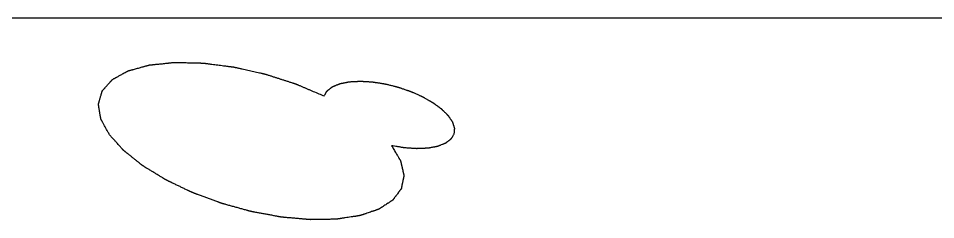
# Model space of a CAD drawing. Header units: millimetres. Extents: x -1 to 407, y -1 to 283.
# Drawn here: x 181.11 to 191.29, y 196.89 to 199.12 of the extents above; entities that cross this region are included whole.
import ezdxf

# ---------------------------------------------------------------- set-up
doc = ezdxf.new("R2010")
doc.units = ezdxf.units.MM
doc.header["$LTSCALE"] = 23.1
doc.layers.add('001-PCB', color=7, linetype='CONTINUOUS')

msp = doc.modelspace()

# ---------------------------------------------------------------- linework, layer by layer
at = {"layer": '001-PCB', "color": 7, "linetype": 'Continuous'}
msp.add_line((211.529, 199.121), (174.723, 199.121), dxfattribs=at)
at = {"layer": '001-PCB', "color": 4, "linetype": 'Continuous'}
for points, knots in [([(182.126, 197.828), (182.12, 197.839), (182.108, 197.86), (182.093, 197.888), (182.081, 197.909), (182.072, 197.926), (182.063, 197.942), (182.056, 197.956), (182.05, 197.966), (182.045, 197.975), (182.042, 197.981), (182.039, 197.987), (182.036, 197.991), (182.035, 197.994), (182.033, 197.997), (182.032, 197.999), (182.031, 198), (182.031, 198.001), (182.031, 198.001), (182.03, 198.002), (182.03, 198.002), (182.03, 198.003), (182.03, 198.003), (182.03, 198.004), (182.03, 198.005), (182.03, 198.007), (182.029, 198.009), (182.029, 198.011), (182.028, 198.016), (182.027, 198.023), (182.026, 198.03), (182.024, 198.038), (182.023, 198.046), (182.021, 198.056), (182.019, 198.069), (182.017, 198.085), (182.014, 198.101), (182.012, 198.114), (182.01, 198.124), (182.009, 198.132), (182.008, 198.14), (182.006, 198.148), (182.005, 198.154), (182.005, 198.159), (182.004, 198.161), (182.004, 198.163), (182.004, 198.165), (182.003, 198.166), (182.003, 198.167), (182.003, 198.168), (182.003, 198.168), (182.003, 198.168), (182.003, 198.169), (182.003, 198.169), (182.003, 198.17), (182.004, 198.171), (182.004, 198.172), (182.005, 198.175), (182.006, 198.178), (182.007, 198.181), (182.008, 198.186), (182.01, 198.191), (182.012, 198.198), (182.014, 198.208), (182.018, 198.219), (182.022, 198.233), (182.026, 198.247), (182.03, 198.26), (182.033, 198.272), (182.036, 198.281), (182.038, 198.288), (182.039, 198.294), (182.041, 198.298), (182.042, 198.302), (182.043, 198.305), (182.044, 198.308), (182.044, 198.31), (182.045, 198.312), (182.045, 198.313), (182.045, 198.314), (182.045, 198.315), (182.046, 198.315), (182.046, 198.315), (182.046, 198.316), (182.046, 198.316), (182.046, 198.316), (182.046, 198.316), (182.047, 198.317), (182.048, 198.318), (182.049, 198.319), (182.05, 198.32), (182.051, 198.322), (182.054, 198.324), (182.056, 198.327), (182.059, 198.33), (182.062, 198.334), (182.067, 198.339), (182.072, 198.345), (182.079, 198.353), (182.088, 198.363), (182.099, 198.375), (182.109, 198.387), (182.12, 198.398), (182.128, 198.408), (182.135, 198.416), (182.141, 198.422), (182.145, 198.427), (182.149, 198.431), (182.151, 198.434), (182.154, 198.436), (182.155, 198.438), (182.156, 198.44), (182.157, 198.441), (182.158, 198.441), (182.158, 198.442), (182.158, 198.442), (182.159, 198.442), (182.159, 198.442), (182.16, 198.443), (182.161, 198.443), (182.162, 198.444), (182.164, 198.445), (182.166, 198.446), (182.169, 198.447), (182.173, 198.45), (182.18, 198.454), (182.188, 198.458), (182.196, 198.463), (182.205, 198.467), (182.216, 198.473), (182.229, 198.481), (182.245, 198.49), (182.262, 198.499), (182.275, 198.506), (182.286, 198.512), (182.294, 198.517), (182.303, 198.521), (182.311, 198.526), (182.318, 198.529), (182.322, 198.532), (182.325, 198.534), (182.327, 198.535), (182.329, 198.536), (182.33, 198.536), (182.331, 198.537), (182.332, 198.537), (182.332, 198.537), (182.332, 198.538), (182.333, 198.538), (182.334, 198.538), (182.335, 198.538), (182.337, 198.539), (182.339, 198.54), (182.343, 198.541), (182.347, 198.542), (182.353, 198.543), (182.36, 198.545), (182.369, 198.548), (182.38, 198.551), (182.395, 198.555), (182.413, 198.56), (182.435, 198.566), (182.457, 198.572), (182.479, 198.578), (182.497, 198.583), (182.512, 198.587), (182.523, 198.59), (182.532, 198.593), (182.539, 198.595), (182.545, 198.597), (182.55, 198.598), (182.555, 198.599), (182.559, 198.6), (182.561, 198.601), (182.563, 198.602), (182.564, 198.602), (182.565, 198.602), (182.566, 198.602), (182.567, 198.603), (182.567, 198.603), (182.567, 198.603), (182.568, 198.603), (182.569, 198.603), (182.57, 198.603), (182.572, 198.603), (182.574, 198.603), (182.577, 198.604), (182.581, 198.604), (182.587, 198.605), (182.593, 198.605), (182.6, 198.606), (182.609, 198.607), (182.62, 198.608), (182.633, 198.61), (182.651, 198.611), (182.673, 198.614), (182.699, 198.616), (182.726, 198.619), (182.752, 198.622), (182.774, 198.624), (182.792, 198.626), (182.805, 198.627), (182.816, 198.629), (182.825, 198.629), (182.831, 198.63), (182.837, 198.631), (182.841, 198.631), (182.844, 198.631), (182.846, 198.632), (182.848, 198.632), (182.849, 198.632), (182.85, 198.632), (182.85, 198.632), (182.852, 198.632), (182.855, 198.632), (182.859, 198.632), (182.862, 198.632), (182.867, 198.632), (182.876, 198.631), (182.888, 198.631), (182.903, 198.631), (182.917, 198.63), (182.932, 198.63), (182.951, 198.63), (182.976, 198.629), (183.005, 198.628), (183.034, 198.628), (183.059, 198.627), (183.078, 198.627), (183.093, 198.626), (183.108, 198.626), (183.122, 198.626), (183.134, 198.625), (183.143, 198.625), (183.148, 198.625), (183.151, 198.625), (183.155, 198.625), (183.158, 198.625), (183.16, 198.625), (183.161, 198.625), (183.162, 198.625), (183.163, 198.625), (183.165, 198.624), (183.167, 198.624), (183.171, 198.624), (183.176, 198.623), (183.182, 198.622), (183.19, 198.621), (183.201, 198.62), (183.214, 198.618), (183.23, 198.616), (183.252, 198.613), (183.278, 198.61), (183.31, 198.606), (183.342, 198.602), (183.374, 198.597), (183.4, 198.594), (183.422, 198.591), (183.438, 198.589), (183.453, 198.587), (183.467, 198.586), (183.477, 198.584), (183.484, 198.583), (183.489, 198.583), (183.493, 198.582), (183.497, 198.582), (183.499, 198.581), (183.5, 198.581), (183.501, 198.581), (183.502, 198.581), (183.504, 198.581), (183.506, 198.58), (183.509, 198.579), (183.513, 198.578), (183.519, 198.577), (183.525, 198.576), (183.536, 198.573), (183.549, 198.57), (183.565, 198.567), (183.582, 198.563), (183.603, 198.558), (183.63, 198.552), (183.662, 198.545), (183.694, 198.538), (183.726, 198.531), (183.758, 198.524), (183.785, 198.518), (183.804, 198.513), (183.814, 198.511), (183.822, 198.509), (183.83, 198.507), (183.836, 198.506), (183.84, 198.505), (183.842, 198.505), (183.843, 198.504), (183.845, 198.504), (183.847, 198.503), (183.85, 198.502), (183.856, 198.5), (183.862, 198.498), (183.873, 198.495), (183.886, 198.491), (183.903, 198.486), (183.924, 198.479), (183.951, 198.47), (183.983, 198.46), (184.015, 198.45), (184.047, 198.439), (184.079, 198.429), (184.106, 198.421), (184.127, 198.414), (184.143, 198.409), (184.156, 198.404), (184.167, 198.401), (184.174, 198.399), (184.179, 198.397), (184.182, 198.396), (184.185, 198.395), (184.186, 198.395), (184.187, 198.394), (184.189, 198.394), (184.191, 198.393), (184.195, 198.391), (184.2, 198.389), (184.206, 198.386), (184.213, 198.383), (184.223, 198.379), (184.241, 198.372), (184.266, 198.361), (184.296, 198.348), (184.326, 198.335), (184.356, 198.323), (184.396, 198.306), (184.447, 198.284), (184.487, 198.267), (184.507, 198.259)], [0, 0, 0, 0, 0.015625, 0.03125, 0.039062, 0.046875, 0.054688, 0.0625, 0.066406, 0.070312, 0.074219, 0.076172, 0.078125, 0.080078, 0.081055, 0.082031, 0.08252, 0.083008, 0.083252, 0.083374, 0.083496, 0.08374, 0.083984, 0.084473, 0.084961, 0.085938, 0.086914, 0.087891, 0.089844, 0.09375, 0.097656, 0.101562, 0.105469, 0.109375, 0.117188, 0.125, 0.132812, 0.140625, 0.144531, 0.148438, 0.152344, 0.15625, 0.160156, 0.162109, 0.163086, 0.164062, 0.165039, 0.165527, 0.166016, 0.16626, 0.166504, 0.166626, 0.166748, 0.166992, 0.16748, 0.167969, 0.168945, 0.169922, 0.171875, 0.173828, 0.175781, 0.179688, 0.183594, 0.1875, 0.195312, 0.203125, 0.210938, 0.21875, 0.226562, 0.230469, 0.234375, 0.238281, 0.240234, 0.242188, 0.244141, 0.246094, 0.24707, 0.248047, 0.248535, 0.249023, 0.249512, 0.249756, 0.249878, 0.25, 0.250122, 0.250244, 0.250488, 0.250977, 0.251465, 0.251953, 0.25293, 0.253906, 0.255859, 0.257812, 0.259766, 0.261719, 0.265625, 0.269531, 0.273438, 0.28125, 0.289062, 0.296875, 0.304688, 0.3125, 0.316406, 0.320312, 0.324219, 0.326172, 0.328125, 0.330078, 0.331055, 0.332031, 0.33252, 0.333008, 0.333252, 0.333374, 0.333496, 0.33374, 0.333984, 0.334473, 0.334961, 0.335938, 0.336914, 0.337891, 0.339844, 0.34375, 0.347656, 0.351562, 0.355469, 0.359375, 0.367188, 0.375, 0.382812, 0.390625, 0.394531, 0.398438, 0.402344, 0.40625, 0.410156, 0.412109, 0.413086, 0.414062, 0.415039, 0.415527, 0.416016, 0.41626, 0.416504, 0.416626, 0.416748, 0.416992, 0.41748, 0.417969, 0.418945, 0.419922, 0.421875, 0.423828, 0.425781, 0.429688, 0.433594, 0.4375, 0.445312, 0.453125, 0.460938, 0.46875, 0.476562, 0.480469, 0.484375, 0.488281, 0.490234, 0.492188, 0.494141, 0.496094, 0.49707, 0.498047, 0.498535, 0.499023, 0.499512, 0.499756, 0.499878, 0.5, 0.500122, 0.500244, 0.500488, 0.500977, 0.501465, 0.501953, 0.50293, 0.503906, 0.505859, 0.507812, 0.509766, 0.511719, 0.515625, 0.519531, 0.523438, 0.53125, 0.539062, 0.546875, 0.554688, 0.5625, 0.566406, 0.570312, 0.574219, 0.576172, 0.578125, 0.580078, 0.581055, 0.582031, 0.58252, 0.583008, 0.583252, 0.583496, 0.58374, 0.583984, 0.584961, 0.585938, 0.586914, 0.587891, 0.589844, 0.59375, 0.597656, 0.601562, 0.605469, 0.609375, 0.617188, 0.625, 0.632812, 0.640625, 0.644531, 0.648438, 0.652344, 0.65625, 0.660156, 0.662109, 0.663086, 0.664062, 0.665039, 0.666016, 0.66626, 0.666504, 0.666748, 0.666992, 0.66748, 0.667969, 0.668945, 0.669922, 0.671875, 0.673828, 0.675781, 0.679688, 0.683594, 0.6875, 0.695312, 0.703125, 0.710938, 0.71875, 0.726562, 0.730469, 0.734375, 0.738281, 0.742188, 0.744141, 0.746094, 0.74707, 0.748047, 0.749023, 0.749512, 0.749756, 0.75, 0.750244, 0.750488, 0.750977, 0.751953, 0.75293, 0.753906, 0.755859, 0.757812, 0.761719, 0.765625, 0.769531, 0.773438, 0.78125, 0.789062, 0.796875, 0.804688, 0.8125, 0.820312, 0.824219, 0.826172, 0.828125, 0.830078, 0.832031, 0.83252, 0.833008, 0.833252, 0.833496, 0.833984, 0.834961, 0.835938, 0.837891, 0.839844, 0.84375, 0.847656, 0.851562, 0.859375, 0.867188, 0.875, 0.882812, 0.890625, 0.898438, 0.902344, 0.90625, 0.910156, 0.912109, 0.914062, 0.915039, 0.916016, 0.916504, 0.916748, 0.916992, 0.91748, 0.917969, 0.918945, 0.919922, 0.921875, 0.923828, 0.925781, 0.929688, 0.9375, 0.945312, 0.953125, 0.960938, 0.96875, 0.984375, 1, 1, 1, 1]), ([(184.507, 198.259), (184.509, 198.264), (184.513, 198.271), (184.519, 198.28), (184.523, 198.287), (184.526, 198.293), (184.529, 198.298), (184.531, 198.301), (184.533, 198.305), (184.535, 198.308), (184.536, 198.31), (184.537, 198.311), (184.538, 198.313), (184.538, 198.313), (184.539, 198.314), (184.539, 198.315), (184.539, 198.315), (184.539, 198.315), (184.539, 198.315), (184.54, 198.316), (184.54, 198.316), (184.541, 198.317), (184.542, 198.317), (184.543, 198.318), (184.545, 198.32), (184.547, 198.321), (184.55, 198.324), (184.554, 198.327), (184.557, 198.33), (184.562, 198.333), (184.568, 198.338), (184.575, 198.343), (184.579, 198.347), (184.583, 198.35), (184.587, 198.353), (184.59, 198.355), (184.592, 198.357), (184.594, 198.358), (184.595, 198.359), (184.596, 198.36), (184.597, 198.36), (184.597, 198.361), (184.598, 198.361), (184.598, 198.361), (184.598, 198.361), (184.598, 198.362), (184.599, 198.362), (184.6, 198.362), (184.602, 198.363), (184.603, 198.364), (184.606, 198.365), (184.609, 198.366), (184.614, 198.368), (184.619, 198.37), (184.624, 198.372), (184.631, 198.375), (184.64, 198.379), (184.649, 198.382), (184.656, 198.385), (184.661, 198.387), (184.666, 198.389), (184.671, 198.391), (184.674, 198.393), (184.676, 198.394), (184.678, 198.394), (184.679, 198.395), (184.68, 198.395), (184.681, 198.396), (184.682, 198.396), (184.682, 198.396), (184.682, 198.396), (184.683, 198.396), (184.684, 198.396), (184.685, 198.397), (184.687, 198.397), (184.689, 198.397), (184.692, 198.398), (184.696, 198.399), (184.701, 198.4), (184.708, 198.401), (184.714, 198.402), (184.723, 198.404), (184.734, 198.406), (184.745, 198.408), (184.753, 198.41), (184.76, 198.411), (184.766, 198.413), (184.772, 198.414), (184.776, 198.415), (184.779, 198.415), (184.781, 198.416), (184.782, 198.416), (184.784, 198.416), (184.785, 198.416), (184.785, 198.417), (184.786, 198.417), (184.786, 198.417), (184.787, 198.417), (184.788, 198.417), (184.789, 198.417), (184.791, 198.417), (184.794, 198.417), (184.797, 198.417), (184.802, 198.418), (184.809, 198.418), (184.816, 198.418), (184.824, 198.419), (184.834, 198.419), (184.847, 198.42), (184.862, 198.421), (184.875, 198.421), (184.885, 198.422), (184.892, 198.422), (184.897, 198.423), (184.901, 198.423), (184.904, 198.423), (184.906, 198.423), (184.907, 198.423), (184.908, 198.423), (184.909, 198.423), (184.911, 198.423), (184.913, 198.423), (184.917, 198.423), (184.921, 198.423), (184.926, 198.422), (184.933, 198.422), (184.944, 198.421), (184.958, 198.42), (184.975, 198.419), (184.991, 198.418), (185.005, 198.418), (185.016, 198.417), (185.023, 198.416), (185.029, 198.416), (185.033, 198.416), (185.036, 198.416), (185.039, 198.416), (185.04, 198.415), (185.041, 198.415), (185.042, 198.415), (185.044, 198.415), (185.046, 198.415), (185.05, 198.414), (185.054, 198.413), (185.06, 198.412), (185.067, 198.411), (185.079, 198.409), (185.094, 198.407), (185.111, 198.404), (185.129, 198.402), (185.143, 198.399), (185.155, 198.398), (185.162, 198.396), (185.168, 198.396), (185.172, 198.395), (185.176, 198.394), (185.179, 198.394), (185.18, 198.394), (185.181, 198.394), (185.182, 198.393), (185.184, 198.393), (185.186, 198.392), (185.19, 198.391), (185.195, 198.39), (185.201, 198.389), (185.208, 198.387), (185.22, 198.384), (185.235, 198.38), (185.253, 198.376), (185.271, 198.371), (185.286, 198.367), (185.298, 198.364), (185.306, 198.363), (185.312, 198.361), (185.316, 198.36), (185.32, 198.359), (185.323, 198.358), (185.324, 198.358), (185.325, 198.358), (185.326, 198.357), (185.328, 198.357), (185.33, 198.356), (185.334, 198.355), (185.338, 198.353), (185.344, 198.351), (185.351, 198.349), (185.363, 198.345), (185.377, 198.34), (185.394, 198.334), (185.411, 198.328), (185.426, 198.323), (185.437, 198.32), (185.444, 198.317), (185.45, 198.315), (185.455, 198.314), (185.458, 198.312), (185.461, 198.312), (185.462, 198.311), (185.463, 198.311), (185.464, 198.31), (185.466, 198.31), (185.468, 198.309), (185.471, 198.307), (185.475, 198.305), (185.481, 198.303), (185.488, 198.3), (185.499, 198.295), (185.512, 198.289), (185.529, 198.282), (185.545, 198.274), (185.559, 198.268), (185.57, 198.264), (185.576, 198.261), (185.582, 198.258), (185.586, 198.256), (185.589, 198.255), (185.592, 198.254), (185.593, 198.253), (185.594, 198.253), (185.595, 198.252), (185.596, 198.251), (185.598, 198.25), (185.601, 198.249), (185.605, 198.247), (185.61, 198.244), (185.616, 198.24), (185.625, 198.235), (185.637, 198.228), (185.651, 198.22), (185.663, 198.213), (185.673, 198.208), (185.68, 198.204), (185.687, 198.2), (185.693, 198.196), (185.698, 198.194), (185.701, 198.192), (185.703, 198.191), (185.705, 198.19), (185.707, 198.189), (185.708, 198.188), (185.709, 198.188), (185.71, 198.187), (185.711, 198.186), (185.712, 198.185), (185.713, 198.184), (185.715, 198.183), (185.718, 198.181), (185.722, 198.178), (185.727, 198.175), (185.733, 198.17), (185.739, 198.166), (185.747, 198.16), (185.757, 198.153), (185.767, 198.145), (185.775, 198.139), (185.781, 198.135), (185.787, 198.131), (185.792, 198.127), (185.796, 198.124), (185.799, 198.122), (185.801, 198.121), (185.802, 198.12), (185.803, 198.119), (185.804, 198.118), (185.805, 198.118), (185.805, 198.117), (185.805, 198.117), (185.806, 198.117), (185.806, 198.116), (185.807, 198.115), (185.809, 198.114), (185.81, 198.112), (185.812, 198.11), (185.815, 198.107), (185.819, 198.103), (185.824, 198.099), (185.829, 198.094), (185.835, 198.088), (185.843, 198.08), (185.851, 198.073), (185.857, 198.066), (185.862, 198.062), (185.866, 198.057), (185.87, 198.053), (185.873, 198.05), (185.875, 198.048), (185.877, 198.047), (185.878, 198.046), (185.879, 198.045), (185.88, 198.044), (185.88, 198.043), (185.88, 198.043), (185.881, 198.043), (185.881, 198.043), (185.881, 198.042), (185.882, 198.041), (185.883, 198.04), (185.884, 198.038), (185.885, 198.036), (185.887, 198.033), (185.89, 198.03), (185.893, 198.025), (185.896, 198.02), (185.9, 198.014), (185.905, 198.007), (185.91, 197.999), (185.914, 197.993), (185.917, 197.989), (185.92, 197.984), (185.923, 197.98), (185.925, 197.977), (185.926, 197.975), (185.927, 197.974), (185.928, 197.973), (185.928, 197.972), (185.929, 197.971), (185.929, 197.971), (185.929, 197.97), (185.929, 197.97), (185.93, 197.97), (185.93, 197.969), (185.93, 197.968), (185.93, 197.967), (185.931, 197.966), (185.931, 197.964), (185.932, 197.961), (185.933, 197.957), (185.935, 197.953), (185.936, 197.948), (185.938, 197.942), (185.94, 197.935), (185.943, 197.928), (185.945, 197.922), (185.946, 197.917), (185.947, 197.913), (185.949, 197.909), (185.949, 197.906), (185.95, 197.904), (185.951, 197.903), (185.951, 197.902), (185.951, 197.901), (185.951, 197.9), (185.951, 197.9), (185.952, 197.899), (185.952, 197.899), (185.952, 197.899), (185.951, 197.898), (185.951, 197.897), (185.951, 197.896), (185.951, 197.895), (185.951, 197.893), (185.951, 197.891), (185.95, 197.887), (185.95, 197.883), (185.95, 197.879), (185.949, 197.874), (185.948, 197.867), (185.948, 197.859), (185.947, 197.848), (185.946, 197.84), (185.945, 197.835)], [0, 0, 0, 0, 0.015625, 0.023438, 0.03125, 0.039062, 0.042969, 0.046875, 0.050781, 0.054688, 0.056641, 0.058594, 0.05957, 0.060547, 0.061523, 0.062012, 0.062256, 0.0625, 0.062744, 0.062988, 0.063477, 0.064453, 0.06543, 0.066406, 0.068359, 0.070312, 0.074219, 0.078125, 0.082031, 0.085938, 0.09375, 0.101562, 0.105469, 0.109375, 0.113281, 0.117188, 0.119141, 0.121094, 0.12207, 0.123047, 0.124023, 0.124512, 0.124756, 0.125, 0.125244, 0.125488, 0.125977, 0.126953, 0.12793, 0.128906, 0.130859, 0.132812, 0.136719, 0.140625, 0.144531, 0.148438, 0.15625, 0.164062, 0.167969, 0.171875, 0.175781, 0.179688, 0.181641, 0.183594, 0.18457, 0.185547, 0.186523, 0.187012, 0.187256, 0.1875, 0.187744, 0.187988, 0.188477, 0.189453, 0.19043, 0.191406, 0.193359, 0.195312, 0.199219, 0.203125, 0.207031, 0.210938, 0.21875, 0.226562, 0.230469, 0.234375, 0.238281, 0.242188, 0.244141, 0.246094, 0.24707, 0.248047, 0.249023, 0.249512, 0.249756, 0.25, 0.250244, 0.250488, 0.250977, 0.251953, 0.25293, 0.253906, 0.255859, 0.257812, 0.261719, 0.265625, 0.269531, 0.273438, 0.28125, 0.289062, 0.296875, 0.300781, 0.304688, 0.306641, 0.308594, 0.310547, 0.311523, 0.312012, 0.3125, 0.312988, 0.313477, 0.314453, 0.316406, 0.318359, 0.320312, 0.324219, 0.328125, 0.335938, 0.34375, 0.351562, 0.359375, 0.363281, 0.367188, 0.369141, 0.371094, 0.373047, 0.374023, 0.374512, 0.375, 0.375488, 0.375977, 0.376953, 0.378906, 0.380859, 0.382812, 0.386719, 0.390625, 0.398438, 0.40625, 0.414062, 0.421875, 0.425781, 0.429688, 0.431641, 0.433594, 0.435547, 0.436523, 0.437012, 0.4375, 0.437988, 0.438477, 0.439453, 0.441406, 0.443359, 0.445312, 0.449219, 0.453125, 0.460938, 0.46875, 0.476562, 0.484375, 0.488281, 0.492188, 0.494141, 0.496094, 0.498047, 0.499023, 0.499512, 0.5, 0.500488, 0.500977, 0.501953, 0.503906, 0.505859, 0.507812, 0.511719, 0.515625, 0.523438, 0.53125, 0.539062, 0.546875, 0.550781, 0.554688, 0.556641, 0.558594, 0.560547, 0.561523, 0.562012, 0.5625, 0.562988, 0.563477, 0.564453, 0.566406, 0.568359, 0.570312, 0.574219, 0.578125, 0.585938, 0.59375, 0.601562, 0.609375, 0.613281, 0.617188, 0.619141, 0.621094, 0.623047, 0.624023, 0.624512, 0.625, 0.625488, 0.625977, 0.626953, 0.628906, 0.630859, 0.632812, 0.636719, 0.640625, 0.648438, 0.65625, 0.664062, 0.667969, 0.671875, 0.675781, 0.679688, 0.681641, 0.683594, 0.68457, 0.685547, 0.686523, 0.687012, 0.6875, 0.687988, 0.688477, 0.689453, 0.69043, 0.691406, 0.693359, 0.695312, 0.699219, 0.703125, 0.707031, 0.710938, 0.71875, 0.726562, 0.730469, 0.734375, 0.738281, 0.742188, 0.744141, 0.746094, 0.74707, 0.748047, 0.749023, 0.749512, 0.749756, 0.75, 0.750244, 0.750488, 0.750977, 0.751953, 0.75293, 0.753906, 0.755859, 0.757812, 0.761719, 0.765625, 0.769531, 0.773438, 0.78125, 0.789062, 0.792969, 0.796875, 0.800781, 0.804688, 0.806641, 0.808594, 0.80957, 0.810547, 0.811523, 0.812012, 0.812256, 0.8125, 0.812744, 0.812988, 0.813477, 0.814453, 0.81543, 0.816406, 0.818359, 0.820312, 0.824219, 0.828125, 0.832031, 0.835938, 0.84375, 0.851562, 0.855469, 0.859375, 0.863281, 0.867188, 0.869141, 0.871094, 0.87207, 0.873047, 0.874023, 0.874512, 0.874756, 0.875, 0.875244, 0.875488, 0.875977, 0.876953, 0.87793, 0.878906, 0.880859, 0.882812, 0.886719, 0.890625, 0.894531, 0.898438, 0.90625, 0.914062, 0.917969, 0.921875, 0.925781, 0.929688, 0.931641, 0.933594, 0.93457, 0.935547, 0.936523, 0.937012, 0.937256, 0.9375, 0.937744, 0.937988, 0.938477, 0.939453, 0.94043, 0.941406, 0.943359, 0.945312, 0.949219, 0.953125, 0.957031, 0.960938, 0.96875, 0.976562, 0.984375, 1, 1, 1, 1]), ([(185.255, 197.707), (185.259, 197.7), (185.267, 197.686), (185.28, 197.664), (185.292, 197.643), (185.305, 197.622), (185.315, 197.605), (185.323, 197.591), (185.33, 197.58), (185.335, 197.571), (185.339, 197.564), (185.342, 197.559), (185.345, 197.554), (185.348, 197.549), (185.35, 197.546), (185.351, 197.544), (185.352, 197.542), (185.353, 197.541), (185.354, 197.539), (185.354, 197.539), (185.354, 197.538), (185.355, 197.538), (185.355, 197.538), (185.355, 197.537), (185.355, 197.536), (185.355, 197.535), (185.355, 197.534), (185.356, 197.532), (185.356, 197.53), (185.357, 197.527), (185.358, 197.523), (185.359, 197.518), (185.36, 197.512), (185.362, 197.506), (185.364, 197.497), (185.366, 197.487), (185.369, 197.473), (185.373, 197.456), (185.377, 197.439), (185.38, 197.426), (185.382, 197.416), (185.384, 197.407), (185.386, 197.4), (185.387, 197.395), (185.388, 197.39), (185.389, 197.386), (185.39, 197.383), (185.39, 197.38), (185.39, 197.379), (185.391, 197.377), (185.391, 197.376), (185.391, 197.376), (185.391, 197.375), (185.391, 197.375), (185.391, 197.375), (185.391, 197.374), (185.391, 197.374), (185.391, 197.373), (185.391, 197.372), (185.39, 197.37), (185.39, 197.368), (185.389, 197.365), (185.389, 197.361), (185.388, 197.357), (185.387, 197.352), (185.386, 197.346), (185.384, 197.339), (185.382, 197.329), (185.38, 197.317), (185.377, 197.302), (185.374, 197.287), (185.371, 197.275), (185.369, 197.266), (185.368, 197.258), (185.367, 197.252), (185.366, 197.248), (185.365, 197.243), (185.364, 197.239), (185.364, 197.236), (185.363, 197.234), (185.363, 197.233), (185.363, 197.232), (185.362, 197.231), (185.362, 197.23), (185.362, 197.23), (185.362, 197.229), (185.362, 197.229), (185.362, 197.229), (185.361, 197.228), (185.361, 197.228), (185.36, 197.227), (185.359, 197.225), (185.358, 197.224), (185.356, 197.221), (185.353, 197.218), (185.35, 197.214), (185.347, 197.21), (185.343, 197.204), (185.339, 197.198), (185.333, 197.19), (185.325, 197.179), (185.315, 197.166), (185.305, 197.153), (185.297, 197.142), (185.291, 197.134), (185.286, 197.127), (185.282, 197.122), (185.279, 197.118), (185.276, 197.114), (185.274, 197.111), (185.272, 197.108), (185.271, 197.106), (185.27, 197.105), (185.269, 197.104), (185.268, 197.103), (185.268, 197.103), (185.268, 197.102), (185.268, 197.102), (185.267, 197.102), (185.267, 197.102), (185.266, 197.101), (185.265, 197.101), (185.264, 197.1), (185.262, 197.099), (185.26, 197.097), (185.257, 197.095), (185.253, 197.093), (185.248, 197.09), (185.243, 197.086), (185.237, 197.082), (185.228, 197.077), (185.219, 197.07), (185.206, 197.062), (185.189, 197.051), (185.173, 197.041), (185.16, 197.032), (185.15, 197.026), (185.142, 197.021), (185.135, 197.017), (185.13, 197.013), (185.126, 197.01), (185.121, 197.008), (185.118, 197.006), (185.116, 197.004), (185.115, 197.003), (185.113, 197.002), (185.112, 197.002), (185.112, 197.001), (185.111, 197.001), (185.111, 197.001), (185.11, 197.001), (185.11, 197), (185.109, 197), (185.108, 197), (185.106, 196.999), (185.104, 196.998), (185.101, 196.997), (185.097, 196.996), (185.091, 196.994), (185.085, 196.992), (185.078, 196.99), (185.07, 196.987), (185.059, 196.983), (185.046, 196.979), (185.028, 196.973), (185.007, 196.965), (184.985, 196.958), (184.968, 196.952), (184.955, 196.948), (184.944, 196.944), (184.935, 196.941), (184.929, 196.939), (184.922, 196.937), (184.917, 196.935), (184.912, 196.934), (184.91, 196.933), (184.907, 196.932), (184.906, 196.931), (184.905, 196.931), (184.904, 196.931), (184.903, 196.93), (184.903, 196.93), (184.902, 196.93), (184.901, 196.93), (184.9, 196.93), (184.899, 196.93), (184.897, 196.929), (184.894, 196.929), (184.89, 196.928), (184.885, 196.928), (184.878, 196.927), (184.87, 196.925), (184.862, 196.924), (184.851, 196.922), (184.838, 196.92), (184.822, 196.918), (184.8, 196.915), (184.773, 196.911), (184.746, 196.906), (184.724, 196.903), (184.708, 196.901), (184.695, 196.899), (184.684, 196.897), (184.676, 196.896), (184.668, 196.895), (184.661, 196.893), (184.656, 196.893), (184.652, 196.892), (184.65, 196.892), (184.648, 196.891), (184.646, 196.891), (184.645, 196.891), (184.644, 196.891), (184.644, 196.891), (184.643, 196.891), (184.642, 196.891), (184.641, 196.891), (184.639, 196.891), (184.637, 196.891), (184.634, 196.891), (184.63, 196.891), (184.624, 196.89), (184.616, 196.89), (184.607, 196.89), (184.598, 196.89), (184.586, 196.89), (184.571, 196.889), (184.553, 196.889), (184.528, 196.889), (184.498, 196.888), (184.468, 196.888), (184.443, 196.887), (184.425, 196.887), (184.41, 196.887), (184.398, 196.886), (184.389, 196.886), (184.38, 196.886), (184.372, 196.886), (184.366, 196.886), (184.362, 196.886), (184.359, 196.886), (184.357, 196.886), (184.355, 196.886), (184.354, 196.885), (184.353, 196.885), (184.353, 196.885), (184.352, 196.886), (184.351, 196.886), (184.35, 196.886), (184.347, 196.886), (184.345, 196.886), (184.342, 196.886), (184.337, 196.887), (184.331, 196.887), (184.322, 196.888), (184.312, 196.889), (184.302, 196.89), (184.289, 196.891), (184.272, 196.893), (184.252, 196.894), (184.225, 196.897), (184.192, 196.9), (184.158, 196.903), (184.131, 196.905), (184.111, 196.907), (184.094, 196.908), (184.081, 196.91), (184.071, 196.911), (184.061, 196.911), (184.053, 196.912), (184.046, 196.913), (184.041, 196.913), (184.037, 196.914), (184.034, 196.914), (184.032, 196.914), (184.031, 196.914), (184.029, 196.914), (184.028, 196.915), (184.025, 196.915), (184.02, 196.916), (184.015, 196.917), (184.008, 196.918), (183.999, 196.92), (183.989, 196.922), (183.978, 196.924), (183.964, 196.926), (183.947, 196.93), (183.926, 196.934), (183.898, 196.939), (183.863, 196.945), (183.828, 196.952), (183.8, 196.957), (183.78, 196.961), (183.759, 196.965), (183.741, 196.968), (183.727, 196.97), (183.718, 196.972), (183.712, 196.973), (183.706, 196.974), (183.702, 196.975), (183.699, 196.976), (183.697, 196.976), (183.696, 196.976), (183.695, 196.977), (183.693, 196.977), (183.69, 196.978), (183.686, 196.979), (183.68, 196.98), (183.674, 196.982), (183.665, 196.985), (183.651, 196.988), (183.634, 196.993), (183.614, 196.999), (183.593, 197.005), (183.566, 197.012), (183.531, 197.022), (183.497, 197.031), (183.47, 197.039), (183.449, 197.044), (183.428, 197.05), (183.411, 197.055), (183.398, 197.059), (183.389, 197.061), (183.382, 197.063), (183.377, 197.064), (183.373, 197.066), (183.37, 197.066), (183.368, 197.067), (183.367, 197.067), (183.365, 197.068), (183.364, 197.068), (183.361, 197.069), (183.357, 197.071), (183.352, 197.073), (183.345, 197.075), (183.337, 197.078), (183.323, 197.083), (183.306, 197.09), (183.286, 197.097), (183.266, 197.105), (183.239, 197.115), (183.206, 197.127), (183.172, 197.139), (183.145, 197.149), (183.125, 197.157), (183.108, 197.163), (183.095, 197.168), (183.085, 197.172), (183.075, 197.176), (183.067, 197.179), (183.06, 197.181), (183.055, 197.183), (183.051, 197.185), (183.048, 197.186), (183.046, 197.186), (183.045, 197.187), (183.044, 197.187), (183.042, 197.188), (183.039, 197.189), (183.036, 197.191), (183.031, 197.193), (183.025, 197.196), (183.017, 197.2), (183.008, 197.204), (182.999, 197.209), (182.987, 197.214), (182.972, 197.222), (182.954, 197.23), (182.929, 197.242), (182.899, 197.257), (182.869, 197.271), (182.844, 197.283), (182.826, 197.291), (182.811, 197.299), (182.799, 197.305), (182.79, 197.309), (182.781, 197.313), (182.773, 197.317), (182.767, 197.32), (182.762, 197.322), (182.759, 197.324), (182.756, 197.325), (182.755, 197.326), (182.753, 197.326), (182.752, 197.327), (182.751, 197.328), (182.749, 197.329), (182.745, 197.331), (182.741, 197.334), (182.736, 197.337), (182.729, 197.341), (182.721, 197.346), (182.713, 197.351), (182.702, 197.358), (182.688, 197.366), (182.672, 197.376), (182.651, 197.389), (182.624, 197.406), (182.597, 197.422), (182.575, 197.436), (182.559, 197.446), (182.545, 197.454), (182.534, 197.46), (182.526, 197.465), (182.518, 197.47), (182.511, 197.475), (182.506, 197.478), (182.503, 197.48), (182.5, 197.482), (182.498, 197.483), (182.496, 197.484), (182.495, 197.485), (182.494, 197.485), (182.494, 197.485), (182.493, 197.486), (182.493, 197.486), (182.492, 197.487), (182.49, 197.488), (182.489, 197.489), (182.487, 197.491), (182.484, 197.493), (182.479, 197.497), (182.474, 197.501), (182.467, 197.506), (182.461, 197.512), (182.452, 197.519), (182.441, 197.528), (182.428, 197.538), (182.41, 197.552), (182.388, 197.57), (182.366, 197.588), (182.348, 197.602), (182.335, 197.613), (182.324, 197.621), (182.315, 197.628), (182.308, 197.634), (182.302, 197.639), (182.296, 197.643), (182.292, 197.647), (182.289, 197.649), (182.287, 197.651), (182.285, 197.652), (182.284, 197.653), (182.283, 197.654), (182.282, 197.655), (182.282, 197.655), (182.281, 197.655), (182.281, 197.656), (182.28, 197.657), (182.279, 197.658), (182.278, 197.659), (182.276, 197.661), (182.274, 197.663), (182.271, 197.667), (182.267, 197.671), (182.262, 197.677), (182.257, 197.682), (182.251, 197.689), (182.243, 197.698), (182.233, 197.709), (182.22, 197.723), (182.204, 197.741), (182.185, 197.763), (182.165, 197.785), (182.146, 197.806), (182.133, 197.821), (182.126, 197.828)], [0, 0, 0, 0, 0.007812, 0.015625, 0.023438, 0.03125, 0.039062, 0.042969, 0.046875, 0.050781, 0.052734, 0.054688, 0.056641, 0.058594, 0.05957, 0.060547, 0.061035, 0.061523, 0.062012, 0.062256, 0.062378, 0.0625, 0.062622, 0.062744, 0.062988, 0.063477, 0.063965, 0.064453, 0.06543, 0.066406, 0.068359, 0.070312, 0.072266, 0.074219, 0.078125, 0.082031, 0.085938, 0.09375, 0.101562, 0.105469, 0.109375, 0.113281, 0.115234, 0.117188, 0.119141, 0.121094, 0.12207, 0.123047, 0.123535, 0.124023, 0.124512, 0.124756, 0.124878, 0.125, 0.125122, 0.125244, 0.125488, 0.125977, 0.126465, 0.126953, 0.12793, 0.128906, 0.130859, 0.132812, 0.134766, 0.136719, 0.140625, 0.144531, 0.148438, 0.15625, 0.164062, 0.167969, 0.171875, 0.175781, 0.177734, 0.179688, 0.181641, 0.183594, 0.18457, 0.185547, 0.186035, 0.186523, 0.187012, 0.187256, 0.187378, 0.1875, 0.187622, 0.187744, 0.187988, 0.188477, 0.188965, 0.189453, 0.19043, 0.191406, 0.193359, 0.195312, 0.197266, 0.199219, 0.203125, 0.207031, 0.210938, 0.21875, 0.226562, 0.230469, 0.234375, 0.238281, 0.240234, 0.242188, 0.244141, 0.246094, 0.24707, 0.248047, 0.248535, 0.249023, 0.249512, 0.249756, 0.249878, 0.25, 0.250122, 0.250244, 0.250488, 0.250977, 0.251465, 0.251953, 0.25293, 0.253906, 0.255859, 0.257812, 0.259766, 0.261719, 0.265625, 0.269531, 0.273438, 0.28125, 0.289062, 0.292969, 0.296875, 0.300781, 0.302734, 0.304688, 0.306641, 0.308594, 0.30957, 0.310547, 0.311035, 0.311523, 0.312012, 0.312256, 0.312378, 0.3125, 0.312622, 0.312744, 0.312988, 0.313477, 0.313965, 0.314453, 0.31543, 0.316406, 0.318359, 0.320312, 0.322266, 0.324219, 0.328125, 0.332031, 0.335938, 0.34375, 0.351562, 0.355469, 0.359375, 0.363281, 0.365234, 0.367188, 0.369141, 0.371094, 0.37207, 0.373047, 0.373535, 0.374023, 0.374512, 0.374756, 0.374878, 0.375, 0.375122, 0.375244, 0.375488, 0.375977, 0.376465, 0.376953, 0.37793, 0.378906, 0.380859, 0.382812, 0.384766, 0.386719, 0.390625, 0.394531, 0.398438, 0.40625, 0.414062, 0.417969, 0.421875, 0.425781, 0.427734, 0.429688, 0.431641, 0.433594, 0.43457, 0.435547, 0.436035, 0.436523, 0.437012, 0.437256, 0.437378, 0.4375, 0.437622, 0.437744, 0.437988, 0.438477, 0.438965, 0.439453, 0.44043, 0.441406, 0.443359, 0.445312, 0.447266, 0.449219, 0.453125, 0.457031, 0.460938, 0.46875, 0.476562, 0.480469, 0.484375, 0.488281, 0.490234, 0.492188, 0.494141, 0.496094, 0.49707, 0.498047, 0.498535, 0.499023, 0.499512, 0.499756, 0.499878, 0.5, 0.500122, 0.500244, 0.500488, 0.500977, 0.501465, 0.501953, 0.50293, 0.503906, 0.505859, 0.507812, 0.509766, 0.511719, 0.515625, 0.519531, 0.523438, 0.53125, 0.539062, 0.542969, 0.546875, 0.550781, 0.552734, 0.554688, 0.556641, 0.558594, 0.55957, 0.560547, 0.561523, 0.562012, 0.562256, 0.5625, 0.562744, 0.562988, 0.563477, 0.564453, 0.56543, 0.566406, 0.568359, 0.570312, 0.572266, 0.574219, 0.578125, 0.582031, 0.585938, 0.59375, 0.601562, 0.605469, 0.609375, 0.613281, 0.617188, 0.619141, 0.621094, 0.62207, 0.623047, 0.624023, 0.624512, 0.624756, 0.625, 0.625244, 0.625488, 0.625977, 0.626953, 0.62793, 0.628906, 0.630859, 0.632812, 0.636719, 0.640625, 0.644531, 0.648438, 0.65625, 0.664062, 0.667969, 0.671875, 0.675781, 0.679688, 0.681641, 0.683594, 0.68457, 0.685547, 0.686523, 0.687012, 0.687256, 0.6875, 0.687744, 0.687988, 0.688477, 0.689453, 0.69043, 0.691406, 0.693359, 0.695312, 0.699219, 0.703125, 0.707031, 0.710938, 0.71875, 0.726562, 0.730469, 0.734375, 0.738281, 0.740234, 0.742188, 0.744141, 0.746094, 0.74707, 0.748047, 0.749023, 0.749512, 0.749756, 0.75, 0.750244, 0.750488, 0.750977, 0.751953, 0.75293, 0.753906, 0.755859, 0.757812, 0.759766, 0.761719, 0.765625, 0.769531, 0.773438, 0.78125, 0.789062, 0.792969, 0.796875, 0.800781, 0.802734, 0.804688, 0.806641, 0.808594, 0.80957, 0.810547, 0.811523, 0.812012, 0.812256, 0.8125, 0.812744, 0.812988, 0.813477, 0.814453, 0.81543, 0.816406, 0.818359, 0.820312, 0.822266, 0.824219, 0.828125, 0.832031, 0.835938, 0.84375, 0.851562, 0.855469, 0.859375, 0.863281, 0.865234, 0.867188, 0.869141, 0.871094, 0.87207, 0.873047, 0.873535, 0.874023, 0.874512, 0.874756, 0.874878, 0.875, 0.875122, 0.875244, 0.875488, 0.875977, 0.876465, 0.876953, 0.87793, 0.878906, 0.880859, 0.882812, 0.884766, 0.886719, 0.890625, 0.894531, 0.898438, 0.90625, 0.914062, 0.917969, 0.921875, 0.925781, 0.927734, 0.929688, 0.931641, 0.933594, 0.93457, 0.935547, 0.936035, 0.936523, 0.937012, 0.937256, 0.937378, 0.9375, 0.937622, 0.937744, 0.937988, 0.938477, 0.938965, 0.939453, 0.94043, 0.941406, 0.943359, 0.945312, 0.947266, 0.949219, 0.953125, 0.957031, 0.960938, 0.96875, 0.976562, 0.984375, 0.992188, 1, 1, 1, 1]), ([(185.945, 197.835), (185.943, 197.831), (185.938, 197.823), (185.932, 197.812), (185.927, 197.804), (185.924, 197.799), (185.921, 197.795), (185.92, 197.792), (185.918, 197.789), (185.916, 197.786), (185.915, 197.784), (185.914, 197.783), (185.913, 197.782), (185.913, 197.781), (185.912, 197.78), (185.912, 197.78), (185.912, 197.779), (185.911, 197.778), (185.91, 197.778), (185.909, 197.777), (185.908, 197.776), (185.905, 197.774), (185.903, 197.772), (185.898, 197.769), (185.893, 197.765), (185.886, 197.759), (185.879, 197.754), (185.873, 197.749), (185.867, 197.745), (185.863, 197.742), (185.859, 197.739), (185.857, 197.737), (185.855, 197.736), (185.853, 197.735), (185.853, 197.734), (185.852, 197.734), (185.851, 197.733), (185.851, 197.733), (185.851, 197.733), (185.85, 197.733), (185.85, 197.732), (185.848, 197.732), (185.846, 197.731), (185.844, 197.73), (185.842, 197.729), (185.839, 197.728), (185.833, 197.726), (185.825, 197.723), (185.813, 197.718), (185.8, 197.713), (185.789, 197.709), (185.783, 197.706), (185.778, 197.704), (185.775, 197.703), (185.771, 197.701), (185.769, 197.701), (185.767, 197.7), (185.766, 197.699), (185.766, 197.699), (185.765, 197.699), (185.764, 197.699), (185.763, 197.698), (185.761, 197.698), (185.758, 197.698), (185.755, 197.697), (185.752, 197.696), (185.747, 197.695), (185.741, 197.694), (185.733, 197.693), (185.723, 197.691), (185.712, 197.689), (185.7, 197.687), (185.69, 197.685), (185.682, 197.683), (185.677, 197.682), (185.672, 197.681), (185.668, 197.681), (185.665, 197.68), (185.662, 197.68), (185.66, 197.679), (185.659, 197.679), (185.658, 197.679), (185.657, 197.679), (185.655, 197.679), (185.652, 197.679), (185.649, 197.678), (185.644, 197.678), (185.639, 197.678), (185.632, 197.678), (185.623, 197.677), (185.607, 197.677), (185.589, 197.676), (185.571, 197.675), (185.56, 197.675), (185.551, 197.674), (185.545, 197.674), (185.54, 197.674), (185.538, 197.674), (185.536, 197.673), (185.535, 197.673), (185.534, 197.673), (185.534, 197.673), (185.533, 197.674), (185.531, 197.674), (185.529, 197.674), (185.526, 197.674), (185.521, 197.674), (185.515, 197.675), (185.508, 197.675), (185.498, 197.676), (185.485, 197.677), (185.47, 197.678), (185.456, 197.679), (185.441, 197.68), (185.426, 197.681), (185.413, 197.682), (185.405, 197.682), (185.402, 197.683), (185.4, 197.683), (185.398, 197.683), (185.397, 197.683), (185.395, 197.683), (185.392, 197.684), (185.387, 197.685), (185.38, 197.686), (185.372, 197.687), (185.362, 197.689), (185.349, 197.691), (185.333, 197.694), (185.312, 197.697), (185.286, 197.701), (185.265, 197.705), (185.255, 197.707)], [0, 0, 0, 0, 0.03125, 0.0625, 0.078125, 0.09375, 0.101562, 0.109375, 0.117188, 0.125, 0.128906, 0.132812, 0.136719, 0.138672, 0.140625, 0.141602, 0.142578, 0.144531, 0.146484, 0.148438, 0.152344, 0.15625, 0.164062, 0.171875, 0.1875, 0.203125, 0.21875, 0.234375, 0.25, 0.257812, 0.265625, 0.273438, 0.277344, 0.279297, 0.28125, 0.283203, 0.28418, 0.285156, 0.285645, 0.286133, 0.287109, 0.289062, 0.292969, 0.296875, 0.300781, 0.304688, 0.3125, 0.328125, 0.34375, 0.375, 0.390625, 0.398438, 0.40625, 0.414062, 0.417969, 0.421875, 0.425781, 0.426758, 0.427734, 0.428711, 0.429688, 0.431641, 0.433594, 0.4375, 0.441406, 0.445312, 0.453125, 0.460938, 0.46875, 0.484375, 0.5, 0.515625, 0.53125, 0.539062, 0.546875, 0.554688, 0.558594, 0.5625, 0.566406, 0.568359, 0.570312, 0.571289, 0.572266, 0.574219, 0.578125, 0.582031, 0.585938, 0.59375, 0.601562, 0.609375, 0.625, 0.65625, 0.671875, 0.6875, 0.695312, 0.703125, 0.707031, 0.710938, 0.712891, 0.713867, 0.714355, 0.714844, 0.71582, 0.716797, 0.71875, 0.722656, 0.726562, 0.734375, 0.742188, 0.75, 0.765625, 0.78125, 0.796875, 0.8125, 0.828125, 0.84375, 0.851562, 0.853516, 0.855469, 0.857422, 0.858398, 0.859375, 0.863281, 0.867188, 0.875, 0.882812, 0.890625, 0.90625, 0.921875, 0.9375, 0.96875, 1, 1, 1, 1])]:
    msp.add_open_spline(points, degree=3, knots=knots, dxfattribs=at)

doc.saveas('drawing.dxf')
